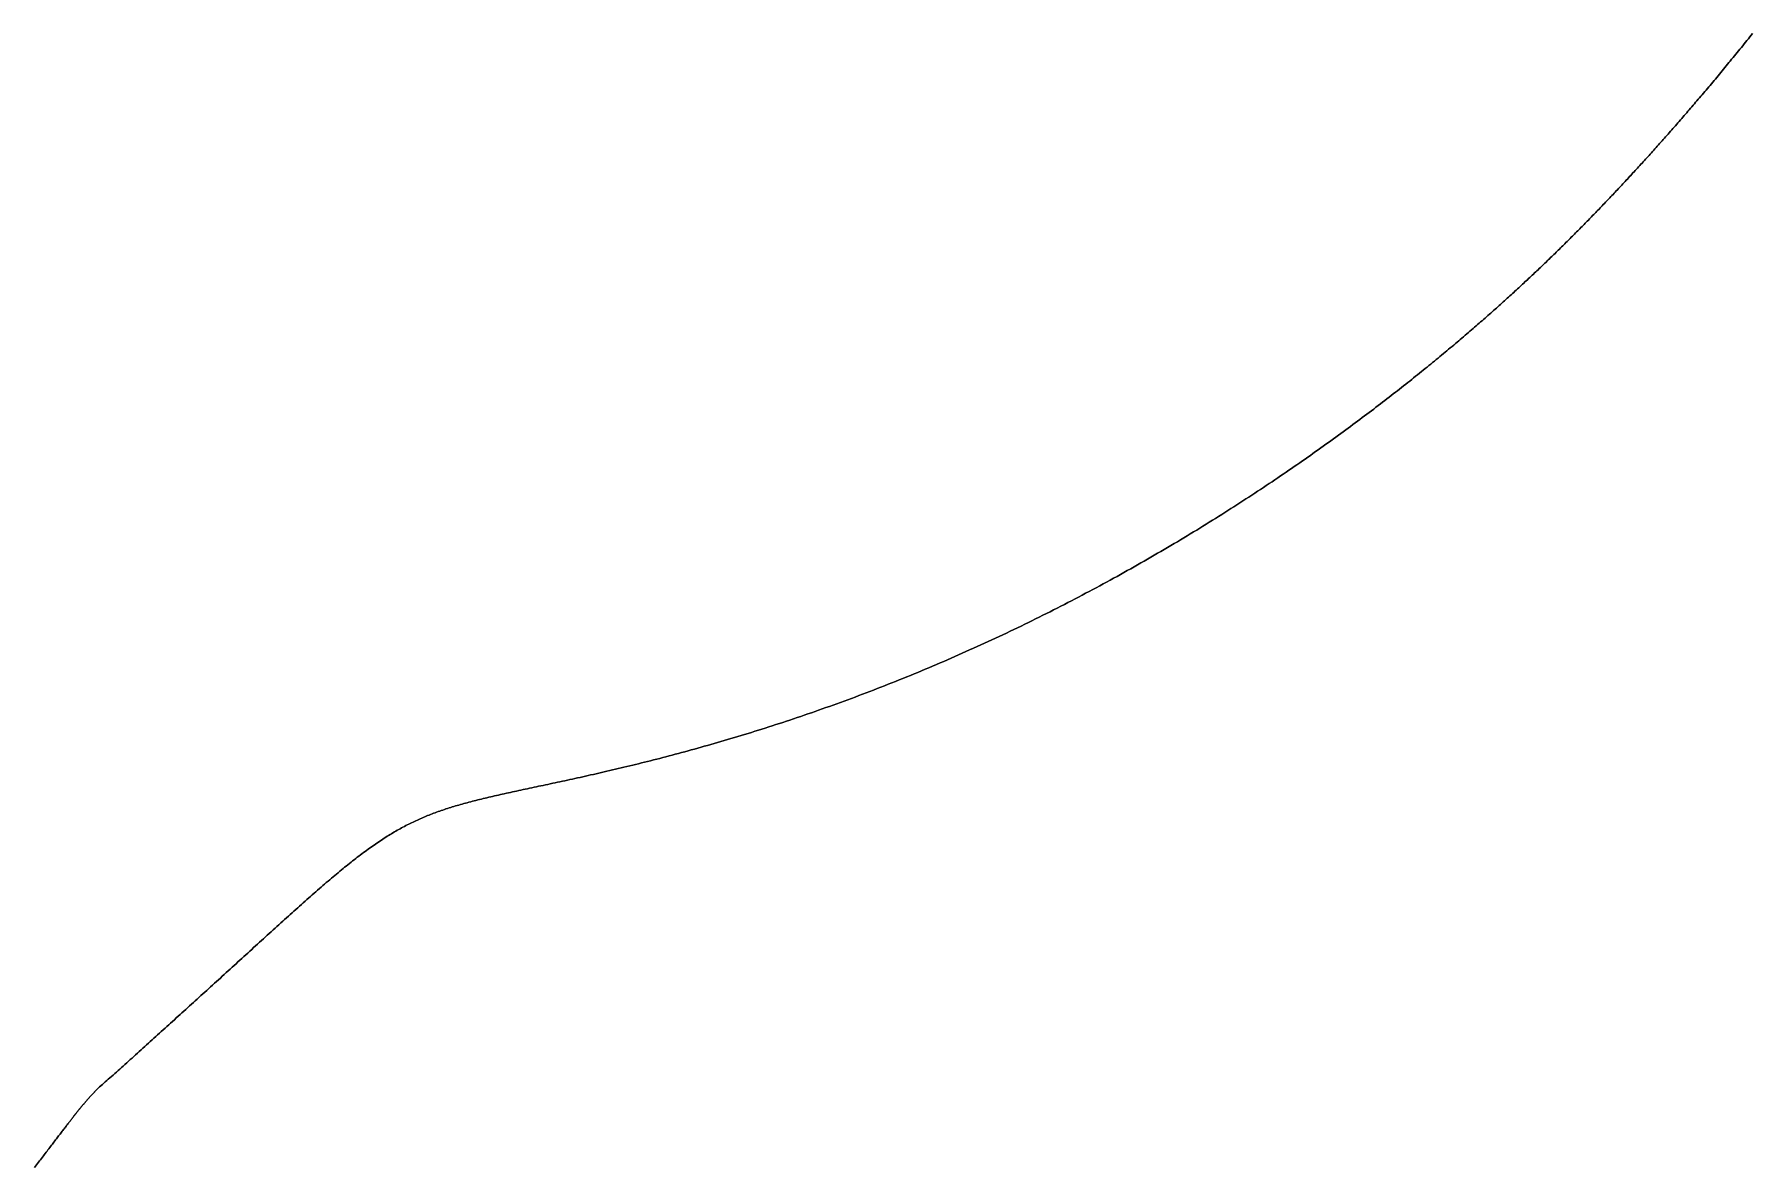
# Model space of a CAD drawing. Header units: inches. Extents: x 130170 to 284068, y 377793 to 804530.
# Drawn here: x 260451.9 to 260543, y 749072.1 to 749132.2 of the extents above; entities that cross this region are included whole.
import ezdxf

# ---------------------------------------------------------------- set-up
doc = ezdxf.new("R2010")
doc.units = ezdxf.units.IN
doc.header["$MEASUREMENT"] = 0
doc.layers.add('muni_il', color=7, linetype='Continuous')

msp = doc.modelspace()

# ---------------------------------------------------------------- linework, layer by layer
at = {"layer": 'muni_il'}
for points in [[(260451.912, 749072.126), (260451.967, 749072.197), (260452.022, 749072.268), (260452.076, 749072.338), (260452.129, 749072.407), (260452.182, 749072.476), (260452.235, 749072.544), (260452.287, 749072.612), (260452.338, 749072.679), (260452.389, 749072.745), (260452.439, 749072.81), (260452.489, 749072.875), (260452.538, 749072.939), (260452.587, 749073.002), (260452.635, 749073.065), (260452.682, 749073.127), (260452.729, 749073.188), (260452.775, 749073.248), (260452.82, 749073.308), (260452.865, 749073.366), (260452.909, 749073.424), (260452.953, 749073.481), (260452.995, 749073.537), (260453.038, 749073.592), (260453.079, 749073.647), (260453.12, 749073.7), (260453.16, 749073.753), (260453.2, 749073.805), (260453.239, 749073.856), (260453.277, 749073.906), (260453.314, 749073.955), (260453.351, 749074.003), (260453.388, 749074.051), (260453.423, 749074.097), (260453.458, 749074.143), (260453.492, 749074.188), (260453.526, 749074.232), (260453.559, 749074.275), (260453.592, 749074.318), (260453.623, 749074.359), (260453.655, 749074.4), (260453.685, 749074.44), (260453.715, 749074.479), (260453.745, 749074.517), (260453.773, 749074.555), (260453.802, 749074.592), (260453.83, 749074.628), (260453.857, 749074.663), (260453.884, 749074.697), (260453.91, 749074.731), (260453.936, 749074.765), (260453.961, 749074.797), (260453.986, 749074.829), (260454.01, 749074.86), (260454.034, 749074.891), (260454.058, 749074.921), (260454.081, 749074.95), (260454.104, 749074.979), (260454.126, 749075.008), (260454.148, 749075.036), (260454.17, 749075.063), (260454.192, 749075.09), (260454.213, 749075.116), (260454.234, 749075.143), (260454.255, 749075.168), (260454.275, 749075.193), (260454.295, 749075.218), (260454.315, 749075.243), (260454.335, 749075.267), (260454.355, 749075.291), (260454.374, 749075.315), (260454.394, 749075.338), (260454.413, 749075.361), (260454.432, 749075.384), (260454.451, 749075.407), (260454.47, 749075.429), (260454.489, 749075.451), (260454.507, 749075.474), (260454.526, 749075.495), (260454.545, 749075.517), (260454.563, 749075.539), (260454.582, 749075.56), (260454.6, 749075.582), (260454.619, 749075.603), (260454.637, 749075.624), (260454.656, 749075.645), (260454.674, 749075.666), (260454.693, 749075.687), (260454.711, 749075.708), (260454.729, 749075.728), (260454.748, 749075.749), (260454.766, 749075.77), (260454.784, 749075.79), (260454.802, 749075.81), (260454.821, 749075.83), (260454.839, 749075.85), (260454.857, 749075.87), (260454.875, 749075.89), (260454.893, 749075.909), (260454.91, 749075.929), (260454.928, 749075.948), (260454.945, 749075.967), (260454.963, 749075.985), (260454.98, 749076.004), (260454.997, 749076.022), (260455.014, 749076.04), (260455.03, 749076.057), (260455.047, 749076.075), (260455.063, 749076.092), (260455.078, 749076.108), (260455.094, 749076.124), (260455.109, 749076.14), (260455.371, 749076.404), (260455.516, 749076.529), (260455.591, 749076.594), (260455.669, 749076.662), (260455.749, 749076.732), (260455.83, 749076.803), (260455.913, 749076.876), (260455.998, 749076.951), (260456.084, 749077.027), (260456.171, 749077.105), (260456.259, 749077.183), (260456.348, 749077.263), (260456.439, 749077.343), (260456.53, 749077.425), (260456.621, 749077.507), (260456.714, 749077.591), (260456.807, 749077.674), (260456.901, 749077.759), (260456.995, 749077.844), (260457.09, 749077.929), (260457.185, 749078.015), (260457.281, 749078.101), (260457.376, 749078.188), (260457.473, 749078.275), (260457.569, 749078.362), (260457.666, 749078.449), (260457.763, 749078.537), (260457.86, 749078.625), (260457.957, 749078.713), (260458.055, 749078.802), (260458.152, 749078.89), (260458.25, 749078.979), (260458.348, 749079.067), (260458.446, 749079.156), (260458.545, 749079.245), (260458.643, 749079.335), (260458.742, 749079.424), (260458.841, 749079.513), (260458.939, 749079.603), (260459.038, 749079.692), (260459.138, 749079.782), (260459.237, 749079.872), (260459.336, 749079.962), (260459.436, 749080.052), (260459.536, 749080.143), (260459.636, 749080.233), (260459.736, 749080.324), (260459.836, 749080.415), (260459.936, 749080.505), (260460.037, 749080.596), (260460.138, 749080.688), (260460.239, 749080.779), (260460.34, 749080.871), (260460.441, 749080.962), (260460.542, 749081.054), (260460.644, 749081.146), (260460.746, 749081.239), (260460.848, 749081.331), (260460.95, 749081.423), (260461.052, 749081.516), (260461.154, 749081.609), (260461.257, 749081.702), (260461.36, 749081.796), (260461.463, 749081.889), (260461.566, 749081.982), (260461.669, 749082.076), (260461.772, 749082.17), (260461.876, 749082.264), (260461.979, 749082.358), (260462.083, 749082.453), (260462.186, 749082.547), (260462.29, 749082.641), (260462.394, 749082.736), (260462.498, 749082.83), (260462.602, 749082.925), (260462.706, 749083.02), (260462.81, 749083.115), (260462.914, 749083.209), (260463.018, 749083.304), (260463.122, 749083.399), (260463.226, 749083.494), (260463.33, 749083.589), (260463.434, 749083.683), (260463.538, 749083.778), (260463.642, 749083.872), (260463.746, 749083.967), (260463.849, 749084.061), (260463.952, 749084.155), (260464.056, 749084.249), (260464.159, 749084.343), (260464.262, 749084.437), (260464.364, 749084.53), (260464.467, 749084.623), (260464.569, 749084.716), (260464.671, 749084.809), (260464.773, 749084.901), (260464.875, 749084.993), (260464.976, 749085.085), (260465.077, 749085.177), (260465.178, 749085.267), (260465.278, 749085.358), (260465.378, 749085.448), (260465.478, 749085.538), (260465.577, 749085.628), (260465.676, 749085.717), (260465.775, 749085.805), (260465.873, 749085.893), (260465.971, 749085.98), (260466.069, 749086.067), (260466.166, 749086.154), (260466.263, 749086.24), (260466.359, 749086.325), (260466.455, 749086.41), (260466.55, 749086.494), (260466.645, 749086.577), (260466.739, 749086.66), (260466.833, 749086.742), (260466.927, 749086.824), (260467.02, 749086.905), (260467.113, 749086.985), (260467.205, 749087.065), (260467.297, 749087.144), (260467.388, 749087.222), (260467.479, 749087.299), (260467.569, 749087.376), (260467.659, 749087.452), (260467.748, 749087.528), (260467.837, 749087.602), (260467.925, 749087.676), (260468.013, 749087.749), (260468.101, 749087.821), (260468.188, 749087.893), (260468.274, 749087.964), (260468.36, 749088.034), (260468.446, 749088.103), (260468.531, 749088.171), (260468.616, 749088.239), (260468.7, 749088.306), (260468.784, 749088.372), (260468.867, 749088.437), (260468.95, 749088.501), (260469.033, 749088.565), (260469.115, 749088.628), (260469.197, 749088.69), (260469.279, 749088.751), (260469.36, 749088.812), (260469.441, 749088.872), (260469.521, 749088.931), (260469.601, 749088.989), (260469.681, 749089.046), (260469.76, 749089.102), (260469.839, 749089.158), (260469.918, 749089.213), (260469.997, 749089.268), (260470.075, 749089.321), (260470.153, 749089.374), (260470.231, 749089.426), (260470.308, 749089.477), (260470.386, 749089.528), (260470.463, 749089.577), (260470.54, 749089.626), (260470.616, 749089.675), (260470.693, 749089.722), (260470.77, 749089.769), (260470.846, 749089.815), (260470.922, 749089.861), (260470.998, 749089.906), (260471.074, 749089.95), (260471.15, 749089.993), (260471.226, 749090.036), (260471.302, 749090.078), (260471.378, 749090.12), (260471.454, 749090.161), (260471.53, 749090.201), (260471.606, 749090.241), (260471.682, 749090.28), (260471.758, 749090.319), (260471.834, 749090.357), (260471.911, 749090.394), (260471.987, 749090.431), (260472.063, 749090.467), (260472.14, 749090.503), (260472.217, 749090.538), (260472.294, 749090.573), (260472.371, 749090.607), (260472.448, 749090.641), (260472.526, 749090.674), (260472.604, 749090.707), (260472.682, 749090.739), (260472.761, 749090.771), (260472.839, 749090.802), (260472.919, 749090.833), (260472.998, 749090.864), (260473.078, 749090.894), (260473.158, 749090.924), (260473.238, 749090.954), (260473.319, 749090.983), (260473.4, 749091.011), (260473.482, 749091.04), (260473.564, 749091.068), (260473.647, 749091.096), (260473.73, 749091.123), (260473.813, 749091.15), (260473.897, 749091.177), (260473.982, 749091.204), (260474.067, 749091.23), (260474.153, 749091.256), (260474.239, 749091.282), (260474.326, 749091.307), (260474.413, 749091.333), (260474.501, 749091.358), (260474.59, 749091.383), (260474.679, 749091.408), (260474.769, 749091.433), (260474.86, 749091.457), (260474.951, 749091.481), (260475.043, 749091.506), (260475.135, 749091.53), (260475.229, 749091.554), (260475.322, 749091.578), (260475.417, 749091.602), (260475.513, 749091.625), (260475.609, 749091.649), (260475.706, 749091.673), (260475.804, 749091.696), (260475.902, 749091.72), (260476.002, 749091.743), (260476.102, 749091.766), (260476.203, 749091.79), (260476.304, 749091.813), (260476.407, 749091.837), (260476.51, 749091.86), (260476.615, 749091.884), (260476.72, 749091.907), (260476.826, 749091.931), (260476.933, 749091.955), (260477.04, 749091.978), (260477.149, 749092.002), (260477.259, 749092.026), (260477.369, 749092.05), (260477.48, 749092.075), (260477.593, 749092.099), (260477.706, 749092.123), (260477.82, 749092.148), (260477.935, 749092.172), (260478.051, 749092.197), (260478.168, 749092.222), (260478.286, 749092.247), (260478.405, 749092.273), (260478.524, 749092.298), (260478.645, 749092.324), (260478.766, 749092.35), (260478.889, 749092.376), (260479.013, 749092.403), (260479.137, 749092.429), (260479.263, 749092.456), (260479.389, 749092.483), (260479.517, 749092.511), (260479.645, 749092.538), (260479.774, 749092.566), (260479.905, 749092.594), (260480.036, 749092.623), (260480.168, 749092.652), (260480.302, 749092.681), (260480.436, 749092.71), (260480.571, 749092.74), (260480.707, 749092.77), (260480.845, 749092.8), (260480.983, 749092.831), (260481.122, 749092.862), (260481.262, 749092.893), (260481.403, 749092.925), (260481.545, 749092.957), (260481.688, 749092.989), (260481.832, 749093.022), (260481.976, 749093.055), (260482.122, 749093.089), (260482.269, 749093.122), (260482.416, 749093.157), (260482.565, 749093.192), (260482.715, 749093.227), (260482.865, 749093.262), (260483.016, 749093.298), (260483.169, 749093.334), (260483.322, 749093.371), (260483.476, 749093.409), (260483.631, 749093.446), (260483.787, 749093.484), (260483.943, 749093.523), (260484.101, 749093.562), (260484.26, 749093.601), (260484.419, 749093.641), (260484.579, 749093.682), (260484.74, 749093.722), (260484.902, 749093.764), (260485.065, 749093.806), (260485.229, 749093.848), (260485.393, 749093.891), (260485.558, 749093.934), (260485.724, 749093.978), (260485.891, 749094.022), (260486.059, 749094.066), (260486.227, 749094.112), (260486.396, 749094.157), (260486.566, 749094.204), (260486.737, 749094.25), (260486.908, 749094.298), (260487.08, 749094.345), (260487.253, 749094.394), (260487.427, 749094.443), (260487.601, 749094.492), (260487.776, 749094.542), (260487.952, 749094.592), (260488.128, 749094.643), (260488.305, 749094.694), (260488.483, 749094.746), (260488.661, 749094.799), (260488.84, 749094.852), (260489.02, 749094.906), (260489.2, 749094.96), (260489.381, 749095.014), (260489.562, 749095.069), (260489.744, 749095.125), (260489.927, 749095.182), (260490.11, 749095.238), (260490.293, 749095.296), (260490.478, 749095.354), (260490.662, 749095.412), (260490.848, 749095.471), (260491.033, 749095.531), (260491.22, 749095.591), (260491.406, 749095.652), (260491.594, 749095.713), (260491.781, 749095.775), (260491.969, 749095.837), (260492.158, 749095.9), (260492.347, 749095.964), (260492.536, 749096.028), (260492.726, 749096.092), (260492.916, 749096.157), (260493.107, 749096.223), (260493.298, 749096.289), (260493.489, 749096.356), (260493.681, 749096.423), (260493.872, 749096.491), (260494.065, 749096.56), (260494.257, 749096.629), (260494.45, 749096.698), (260494.643, 749096.768), (260494.837, 749096.839), (260495.031, 749096.91), (260495.224, 749096.982), (260495.419, 749097.054), (260495.613, 749097.127), (260495.808, 749097.2), (260496.003, 749097.274), (260496.197, 749097.348), (260496.393, 749097.423), (260496.588, 749097.499), (260496.784, 749097.575), (260496.979, 749097.651), (260497.175, 749097.728), (260497.371, 749097.806), (260497.567, 749097.884), (260497.763, 749097.962), (260497.959, 749098.041), (260498.156, 749098.121), (260498.352, 749098.201), (260498.549, 749098.281), (260498.745, 749098.362), (260498.941, 749098.444), (260499.138, 749098.526), (260499.334, 749098.608), (260499.531, 749098.691), (260499.728, 749098.775), (260499.924, 749098.859), (260500.121, 749098.943), (260500.317, 749099.028), (260500.513, 749099.113), (260500.709, 749099.199), (260500.906, 749099.285), (260501.102, 749099.372), (260501.298, 749099.459), (260501.494, 749099.546), (260501.69, 749099.634), (260501.885, 749099.723), (260502.081, 749099.812), (260502.276, 749099.901), (260502.471, 749099.991), (260502.666, 749100.081), (260502.861, 749100.171), (260503.056, 749100.262), (260503.25, 749100.353), (260503.444, 749100.445), (260503.638, 749100.537), (260503.832, 749100.629), (260504.026, 749100.722), (260504.219, 749100.815), (260504.412, 749100.909), (260504.605, 749101.003), (260504.797, 749101.097), (260504.989, 749101.192), (260505.181, 749101.287), (260505.373, 749101.382), (260505.564, 749101.477), (260505.755, 749101.573), (260505.945, 749101.669), (260506.135, 749101.766), (260506.325, 749101.863), (260506.515, 749101.96), (260506.704, 749102.057), (260506.892, 749102.155), (260507.081, 749102.253), (260507.269, 749102.351), (260507.456, 749102.449), (260507.643, 749102.548), (260507.83, 749102.647), (260508.016, 749102.746), (260508.202, 749102.846), (260508.387, 749102.945), (260508.572, 749103.045), (260508.756, 749103.145), (260508.94, 749103.246), (260509.123, 749103.346), (260509.306, 749103.447), (260509.489, 749103.548), (260509.671, 749103.649), (260509.852, 749103.75), (260510.033, 749103.851), (260510.213, 749103.953), (260510.393, 749104.054), (260510.572, 749104.156), (260510.751, 749104.258), (260510.929, 749104.36), (260511.106, 749104.462), (260511.283, 749104.565), (260511.46, 749104.667), (260511.636, 749104.77), (260511.811, 749104.872), (260511.985, 749104.975), (260512.159, 749105.078), (260512.333, 749105.18), (260512.506, 749105.283), (260512.678, 749105.386), (260512.849, 749105.489), (260513.02, 749105.592), (260513.19, 749105.695), (260513.36, 749105.798), (260513.529, 749105.901), (260513.697, 749106.004), (260513.864, 749106.107), (260514.031, 749106.21), (260514.198, 749106.313), (260514.363, 749106.416), (260514.528, 749106.519), (260514.692, 749106.622), (260514.856, 749106.725), (260515.018, 749106.828), (260515.18, 749106.931), (260515.342, 749107.034), (260515.502, 749107.136), (260515.662, 749107.239), (260515.821, 749107.341), (260515.98, 749107.444), (260516.138, 749107.546), (260516.295, 749107.648), (260516.451, 749107.75), (260516.606, 749107.852), (260516.761, 749107.954), (260516.915, 749108.056), (260517.068, 749108.158), (260517.221, 749108.259), (260517.372, 749108.36), (260517.523, 749108.461), (260517.673, 749108.562), (260517.823, 749108.663), (260517.972, 749108.764), (260518.119, 749108.864), (260518.266, 749108.964), (260518.413, 749109.064), (260518.558, 749109.164), (260518.703, 749109.264), (260518.847, 749109.363), (260518.99, 749109.463), (260519.133, 749109.562), (260519.274, 749109.66), (260519.415, 749109.759), (260519.555, 749109.857), (260519.694, 749109.955), (260519.832, 749110.053), (260519.97, 749110.15), (260520.107, 749110.248), (260520.243, 749110.345), (260520.378, 749110.441), (260520.513, 749110.538), (260520.646, 749110.634), (260520.779, 749110.73), (260520.911, 749110.825), (260521.042, 749110.921), (260521.172, 749111.016), (260521.302, 749111.11), (260521.431, 749111.205), (260521.559, 749111.299), (260521.686, 749111.393), (260521.812, 749111.486), (260521.938, 749111.579), (260522.063, 749111.672), (260522.187, 749111.764), (260522.31, 749111.857), (260522.432, 749111.948), (260522.554, 749112.04), (260522.675, 749112.131), (260522.795, 749112.222), (260522.914, 749112.312), (260523.032, 749112.402), (260523.15, 749112.492), (260523.267, 749112.581), (260523.383, 749112.67), (260523.498, 749112.759), (260523.613, 749112.847), (260523.727, 749112.935), (260523.84, 749113.023), (260523.952, 749113.11), (260524.063, 749113.197), (260524.174, 749113.283), (260524.284, 749113.369), (260524.393, 749113.455), (260524.501, 749113.54), (260524.609, 749113.625), (260524.716, 749113.71), (260524.822, 749113.794), (260524.927, 749113.878), (260525.032, 749113.961), (260525.136, 749114.044), (260525.239, 749114.127), (260525.341, 749114.209), (260525.443, 749114.291), (260525.544, 749114.373), (260525.644, 749114.454), (260525.744, 749114.535), (260525.843, 749114.615), (260525.941, 749114.695), (260526.038, 749114.775), (260526.135, 749114.854), (260526.231, 749114.933), (260526.326, 749115.011), (260526.421, 749115.089), (260526.515, 749115.167), (260526.608, 749115.244), (260526.701, 749115.321), (260526.793, 749115.398), (260526.884, 749115.474), (260526.975, 749115.55), (260527.065, 749115.625), (260527.154, 749115.7), (260527.243, 749115.775), (260527.331, 749115.849), (260527.419, 749115.923), (260527.506, 749115.997), (260527.592, 749116.07), (260527.677, 749116.143), (260527.762, 749116.216), (260527.847, 749116.288), (260527.931, 749116.36), (260528.014, 749116.431), (260528.097, 749116.502), (260528.179, 749116.573), (260528.26, 749116.643), (260528.341, 749116.714), (260528.421, 749116.783), (260528.501, 749116.853), (260528.581, 749116.922), (260528.659, 749116.991), (260528.738, 749117.059), (260528.815, 749117.127), (260528.892, 749117.195), (260528.969, 749117.263), (260529.045, 749117.33), (260529.121, 749117.397), (260529.196, 749117.463), (260529.27, 749117.53), (260529.345, 749117.595), (260529.418, 749117.661), (260529.492, 749117.727), (260529.564, 749117.792), (260529.637, 749117.856), (260529.709, 749117.921), (260529.78, 749117.985), (260529.851, 749118.049), (260529.921, 749118.113), (260529.991, 749118.177), (260530.061, 749118.24), (260530.13, 749118.303), (260530.199, 749118.366), (260530.268, 749118.428), (260530.336, 749118.49), (260530.404, 749118.552), (260530.471, 749118.614), (260530.538, 749118.676), (260530.605, 749118.737), (260530.671, 749118.798), (260530.737, 749118.859), (260530.802, 749118.92), (260530.868, 749118.98), (260530.933, 749119.041), (260530.997, 749119.101), (260531.061, 749119.161), (260531.125, 749119.221), (260531.189, 749119.28), (260531.252, 749119.34), (260531.315, 749119.399), (260531.378, 749119.458), (260531.441, 749119.517), (260531.503, 749119.576), (260531.565, 749119.634), (260531.627, 749119.693), (260531.688, 749119.751), (260531.749, 749119.81), (260531.81, 749119.868), (260531.871, 749119.926), (260531.931, 749119.984), (260531.992, 749120.041), (260532.052, 749120.099), (260532.112, 749120.157), (260532.171, 749120.214), (260532.231, 749120.272), (260532.29, 749120.329), (260532.349, 749120.386), (260532.408, 749120.443), (260532.467, 749120.5), (260532.526, 749120.558), (260532.584, 749120.615), (260532.643, 749120.671), (260532.701, 749120.728), (260532.759, 749120.785), (260532.817, 749120.842), (260532.874, 749120.899), (260532.932, 749120.955), (260532.99, 749121.012), (260533.047, 749121.069), (260533.104, 749121.126), (260533.162, 749121.182), (260533.219, 749121.239), (260533.276, 749121.296), (260533.333, 749121.353), (260533.39, 749121.409), (260533.446, 749121.466), (260533.503, 749121.523), (260533.56, 749121.58), (260533.617, 749121.636), (260533.673, 749121.693), (260533.73, 749121.75), (260533.786, 749121.807), (260533.843, 749121.864), (260533.899, 749121.921), (260533.956, 749121.978), (260534.012, 749122.036), (260534.069, 749122.093), (260534.125, 749122.15), (260534.181, 749122.208), (260534.238, 749122.265), (260534.294, 749122.323), (260534.351, 749122.381), (260534.407, 749122.439), (260534.463, 749122.496), (260534.52, 749122.554), (260534.576, 749122.613), (260534.633, 749122.671), (260534.689, 749122.729), (260534.746, 749122.788), (260534.803, 749122.846), (260534.859, 749122.905), (260534.916, 749122.964), (260534.973, 749123.023), (260535.03, 749123.082), (260535.086, 749123.142), (260535.143, 749123.201), (260535.2, 749123.261), (260535.257, 749123.321), (260535.315, 749123.381), (260535.372, 749123.441), (260535.429, 749123.501), (260535.487, 749123.562), (260535.544, 749123.622), (260535.602, 749123.683), (260535.659, 749123.744), (260535.717, 749123.806), (260535.775, 749123.867), (260535.833, 749123.929), (260535.891, 749123.99), (260535.949, 749124.052), (260536.008, 749124.115), (260536.066, 749124.177), (260536.125, 749124.24), (260536.183, 749124.303), (260536.242, 749124.366), (260536.301, 749124.429), (260536.36, 749124.492), (260536.419, 749124.556), (260536.478, 749124.62), (260536.538, 749124.684), (260536.597, 749124.749), (260536.657, 749124.814), (260536.717, 749124.879), (260536.777, 749124.944), (260536.837, 749125.009), (260536.897, 749125.075), (260536.958, 749125.141), (260537.018, 749125.207), (260537.079, 749125.274), (260537.14, 749125.34), (260537.201, 749125.407), (260537.262, 749125.474), (260537.323, 749125.542), (260537.385, 749125.61), (260537.446, 749125.678), (260537.508, 749125.746), (260537.57, 749125.815), (260537.632, 749125.883), (260537.694, 749125.952), (260537.757, 749126.022), (260537.819, 749126.091), (260537.882, 749126.161), (260537.945, 749126.232), (260538.008, 749126.302), (260538.071, 749126.373), (260538.135, 749126.444), (260538.198, 749126.515), (260538.262, 749126.587), (260538.326, 749126.659), (260538.39, 749126.731), (260538.455, 749126.804), (260538.519, 749126.877), (260538.584, 749126.95), (260538.649, 749127.023), (260538.714, 749127.097), (260538.779, 749127.171), (260538.844, 749127.246), (260538.91, 749127.32), (260538.975, 749127.395), (260539.041, 749127.471), (260539.107, 749127.546), (260539.173, 749127.622), (260539.24, 749127.698), (260539.306, 749127.775), (260539.373, 749127.852), (260539.44, 749127.929), (260539.507, 749128.006), (260539.574, 749128.084), (260539.642, 749128.162), (260539.709, 749128.241), (260539.777, 749128.32), (260539.845, 749128.399), (260539.913, 749128.478), (260539.981, 749128.558), (260540.05, 749128.638), (260540.119, 749128.718), (260540.187, 749128.799), (260540.256, 749128.88), (260540.326, 749128.961), (260540.395, 749129.043), (260540.465, 749129.125), (260540.534, 749129.207), (260540.604, 749129.29), (260540.674, 749129.373), (260540.744, 749129.456), (260540.815, 749129.54), (260540.885, 749129.624), (260540.956, 749129.708), (260541.027, 749129.793), (260541.098, 749129.878), (260541.169, 749129.963), (260541.24, 749130.049), (260541.312, 749130.135), (260541.384, 749130.222), (260541.456, 749130.308), (260541.528, 749130.395), (260541.6, 749130.483), (260541.672, 749130.571), (260541.745, 749130.659), (260541.817, 749130.747), (260541.89, 749130.836), (260541.963, 749130.925), (260542.036, 749131.014), (260542.11, 749131.104), (260542.183, 749131.194), (260542.257, 749131.285), (260542.331, 749131.376), (260542.405, 749131.467), (260542.479, 749131.559), (260542.553, 749131.65), (260542.627, 749131.743), (260542.702, 749131.835), (260542.777, 749131.928), (260542.852, 749132.022), (260542.927, 749132.115), (260543.002, 749132.209)], [(260543.002, 749132.209), (260542.927, 749132.115), (260542.852, 749132.022), (260542.777, 749131.928), (260542.702, 749131.835), (260542.627, 749131.743), (260542.553, 749131.65), (260542.479, 749131.559), (260542.405, 749131.467), (260542.331, 749131.376), (260542.257, 749131.285), (260542.183, 749131.194), (260542.11, 749131.104), (260542.036, 749131.014), (260541.963, 749130.925), (260541.89, 749130.836), (260541.817, 749130.747), (260541.745, 749130.659), (260541.672, 749130.571), (260541.6, 749130.483), (260541.528, 749130.395), (260541.456, 749130.308), (260541.384, 749130.222), (260541.312, 749130.135), (260541.24, 749130.049), (260541.169, 749129.963), (260541.098, 749129.878), (260541.027, 749129.793), (260540.956, 749129.708), (260540.885, 749129.624), (260540.815, 749129.54), (260540.744, 749129.456), (260540.674, 749129.373), (260540.604, 749129.29), (260540.534, 749129.207), (260540.465, 749129.125), (260540.395, 749129.043), (260540.326, 749128.961), (260540.256, 749128.88), (260540.187, 749128.799), (260540.119, 749128.718), (260540.05, 749128.638), (260539.981, 749128.558), (260539.913, 749128.478), (260539.845, 749128.399), (260539.777, 749128.32), (260539.709, 749128.241), (260539.642, 749128.162), (260539.574, 749128.084), (260539.507, 749128.006), (260539.44, 749127.929), (260539.373, 749127.852), (260539.306, 749127.775), (260539.24, 749127.698), (260539.173, 749127.622), (260539.107, 749127.546), (260539.041, 749127.471), (260538.975, 749127.395), (260538.91, 749127.32), (260538.844, 749127.246), (260538.779, 749127.171), (260538.714, 749127.097), (260538.649, 749127.023), (260538.584, 749126.95), (260538.519, 749126.877), (260538.455, 749126.804), (260538.39, 749126.731), (260538.326, 749126.659), (260538.262, 749126.587), (260538.198, 749126.515), (260538.135, 749126.444), (260538.071, 749126.373), (260538.008, 749126.302), (260537.945, 749126.232), (260537.882, 749126.161), (260537.819, 749126.091), (260537.757, 749126.022), (260537.694, 749125.952), (260537.632, 749125.883), (260537.57, 749125.815), (260537.508, 749125.746), (260537.446, 749125.678), (260537.385, 749125.61), (260537.323, 749125.542), (260537.262, 749125.474), (260537.201, 749125.407), (260537.14, 749125.34), (260537.079, 749125.274), (260537.018, 749125.207), (260536.958, 749125.141), (260536.897, 749125.075), (260536.837, 749125.009), (260536.777, 749124.944), (260536.717, 749124.879), (260536.657, 749124.814), (260536.597, 749124.749), (260536.538, 749124.684), (260536.478, 749124.62), (260536.419, 749124.556), (260536.36, 749124.492), (260536.301, 749124.429), (260536.242, 749124.366), (260536.183, 749124.303), (260536.125, 749124.24), (260536.066, 749124.177), (260536.008, 749124.115), (260535.949, 749124.052), (260535.891, 749123.99), (260535.833, 749123.929), (260535.775, 749123.867), (260535.717, 749123.806), (260535.659, 749123.744), (260535.602, 749123.683), (260535.544, 749123.622), (260535.487, 749123.562), (260535.429, 749123.501), (260535.372, 749123.441), (260535.315, 749123.381), (260535.257, 749123.321), (260535.2, 749123.261), (260535.143, 749123.201), (260535.086, 749123.142), (260535.03, 749123.082), (260534.973, 749123.023), (260534.916, 749122.964), (260534.859, 749122.905), (260534.803, 749122.846), (260534.746, 749122.788), (260534.689, 749122.729), (260534.633, 749122.671), (260534.576, 749122.613), (260534.52, 749122.554), (260534.463, 749122.496), (260534.407, 749122.439), (260534.351, 749122.381), (260534.294, 749122.323), (260534.238, 749122.265), (260534.181, 749122.208), (260534.125, 749122.15), (260534.069, 749122.093), (260534.012, 749122.036), (260533.956, 749121.978), (260533.899, 749121.921), (260533.843, 749121.864), (260533.786, 749121.807), (260533.73, 749121.75), (260533.673, 749121.693), (260533.617, 749121.636), (260533.56, 749121.58), (260533.503, 749121.523), (260533.446, 749121.466), (260533.39, 749121.409), (260533.333, 749121.353), (260533.276, 749121.296), (260533.219, 749121.239), (260533.162, 749121.182), (260533.104, 749121.126), (260533.047, 749121.069), (260532.99, 749121.012), (260532.932, 749120.955), (260532.874, 749120.899), (260532.817, 749120.842), (260532.759, 749120.785), (260532.701, 749120.728), (260532.643, 749120.671), (260532.584, 749120.615), (260532.526, 749120.558), (260532.467, 749120.5), (260532.408, 749120.443), (260532.349, 749120.386), (260532.29, 749120.329), (260532.231, 749120.272), (260532.171, 749120.214), (260532.112, 749120.157), (260532.052, 749120.099), (260531.992, 749120.041), (260531.931, 749119.984), (260531.871, 749119.926), (260531.81, 749119.868), (260531.749, 749119.81), (260531.688, 749119.751), (260531.627, 749119.693), (260531.565, 749119.634), (260531.503, 749119.576), (260531.441, 749119.517), (260531.378, 749119.458), (260531.315, 749119.399), (260531.252, 749119.34), (260531.189, 749119.28), (260531.125, 749119.221), (260531.061, 749119.161), (260530.997, 749119.101), (260530.933, 749119.041), (260530.868, 749118.98), (260530.802, 749118.92), (260530.737, 749118.859), (260530.671, 749118.798), (260530.605, 749118.737), (260530.538, 749118.676), (260530.471, 749118.614), (260530.404, 749118.552), (260530.336, 749118.49), (260530.268, 749118.428), (260530.199, 749118.366), (260530.13, 749118.303), (260530.061, 749118.24), (260529.991, 749118.177), (260529.921, 749118.113), (260529.851, 749118.049), (260529.78, 749117.985), (260529.709, 749117.921), (260529.637, 749117.856), (260529.564, 749117.792), (260529.492, 749117.727), (260529.418, 749117.661), (260529.345, 749117.595), (260529.27, 749117.53), (260529.196, 749117.463), (260529.121, 749117.397), (260529.045, 749117.33), (260528.969, 749117.263), (260528.892, 749117.195), (260528.815, 749117.127), (260528.738, 749117.059), (260528.659, 749116.991), (260528.581, 749116.922), (260528.501, 749116.853), (260528.421, 749116.783), (260528.341, 749116.714), (260528.26, 749116.643), (260528.179, 749116.573), (260528.097, 749116.502), (260528.014, 749116.431), (260527.931, 749116.36), (260527.847, 749116.288), (260527.762, 749116.216), (260527.677, 749116.143), (260527.592, 749116.07), (260527.506, 749115.997), (260527.419, 749115.923), (260527.331, 749115.849), (260527.243, 749115.775), (260527.154, 749115.7), (260527.065, 749115.625), (260526.975, 749115.55), (260526.884, 749115.474), (260526.793, 749115.398), (260526.701, 749115.321), (260526.608, 749115.244), (260526.515, 749115.167), (260526.421, 749115.089), (260526.326, 749115.011), (260526.231, 749114.933), (260526.135, 749114.854), (260526.038, 749114.775), (260525.941, 749114.695), (260525.843, 749114.615), (260525.744, 749114.535), (260525.644, 749114.454), (260525.544, 749114.373), (260525.443, 749114.291), (260525.341, 749114.209), (260525.239, 749114.127), (260525.136, 749114.044), (260525.032, 749113.961), (260524.927, 749113.878), (260524.822, 749113.794), (260524.716, 749113.71), (260524.609, 749113.625), (260524.501, 749113.54), (260524.393, 749113.455), (260524.284, 749113.369), (260524.174, 749113.283), (260524.063, 749113.197), (260523.952, 749113.11), (260523.84, 749113.023), (260523.727, 749112.935), (260523.613, 749112.847), (260523.498, 749112.759), (260523.383, 749112.67), (260523.267, 749112.581), (260523.15, 749112.492), (260523.032, 749112.402), (260522.914, 749112.312), (260522.795, 749112.222), (260522.675, 749112.131), (260522.554, 749112.04), (260522.432, 749111.948), (260522.31, 749111.857), (260522.187, 749111.764), (260522.063, 749111.672), (260521.938, 749111.579), (260521.812, 749111.486), (260521.686, 749111.393), (260521.559, 749111.299), (260521.431, 749111.205), (260521.302, 749111.11), (260521.172, 749111.016), (260521.042, 749110.921), (260520.911, 749110.825), (260520.779, 749110.73), (260520.646, 749110.634), (260520.513, 749110.538), (260520.378, 749110.441), (260520.243, 749110.345), (260520.107, 749110.248), (260519.97, 749110.15), (260519.832, 749110.053), (260519.694, 749109.955), (260519.555, 749109.857), (260519.415, 749109.759), (260519.274, 749109.66), (260519.133, 749109.562), (260518.99, 749109.463), (260518.847, 749109.363), (260518.703, 749109.264), (260518.558, 749109.164), (260518.413, 749109.064), (260518.266, 749108.964), (260518.119, 749108.864), (260517.972, 749108.764), (260517.823, 749108.663), (260517.673, 749108.562), (260517.523, 749108.461), (260517.372, 749108.36), (260517.221, 749108.259), (260517.068, 749108.158), (260516.915, 749108.056), (260516.761, 749107.954), (260516.606, 749107.852), (260516.451, 749107.75), (260516.295, 749107.648), (260516.138, 749107.546), (260515.98, 749107.444), (260515.821, 749107.341), (260515.662, 749107.239), (260515.502, 749107.136), (260515.342, 749107.034), (260515.18, 749106.931), (260515.018, 749106.828), (260514.856, 749106.725), (260514.692, 749106.622), (260514.528, 749106.519), (260514.363, 749106.416), (260514.198, 749106.313), (260514.031, 749106.21), (260513.864, 749106.107), (260513.697, 749106.004), (260513.529, 749105.901), (260513.36, 749105.798), (260513.19, 749105.695), (260513.02, 749105.592), (260512.849, 749105.489), (260512.678, 749105.386), (260512.506, 749105.283), (260512.333, 749105.18), (260512.159, 749105.078), (260511.985, 749104.975), (260511.811, 749104.872), (260511.636, 749104.77), (260511.46, 749104.667), (260511.283, 749104.565), (260511.106, 749104.462), (260510.929, 749104.36), (260510.751, 749104.258), (260510.572, 749104.156), (260510.393, 749104.054), (260510.213, 749103.953), (260510.033, 749103.851), (260509.852, 749103.75), (260509.671, 749103.649), (260509.489, 749103.548), (260509.306, 749103.447), (260509.123, 749103.346), (260508.94, 749103.246), (260508.756, 749103.145), (260508.572, 749103.045), (260508.387, 749102.945), (260508.202, 749102.846), (260508.016, 749102.746), (260507.83, 749102.647), (260507.643, 749102.548), (260507.456, 749102.449), (260507.269, 749102.351), (260507.081, 749102.253), (260506.892, 749102.155), (260506.704, 749102.057), (260506.515, 749101.96), (260506.325, 749101.863), (260506.135, 749101.766), (260505.945, 749101.669), (260505.755, 749101.573), (260505.564, 749101.477), (260505.373, 749101.382), (260505.181, 749101.287), (260504.989, 749101.192), (260504.797, 749101.097), (260504.605, 749101.003), (260504.412, 749100.909), (260504.219, 749100.815), (260504.026, 749100.722), (260503.832, 749100.629), (260503.638, 749100.537), (260503.444, 749100.445), (260503.25, 749100.353), (260503.056, 749100.262), (260502.861, 749100.171), (260502.666, 749100.081), (260502.471, 749099.991), (260502.276, 749099.901), (260502.081, 749099.812), (260501.885, 749099.723), (260501.69, 749099.634), (260501.494, 749099.546), (260501.298, 749099.459), (260501.102, 749099.372), (260500.906, 749099.285), (260500.709, 749099.199), (260500.513, 749099.113), (260500.317, 749099.028), (260500.121, 749098.943), (260499.924, 749098.859), (260499.728, 749098.775), (260499.531, 749098.691), (260499.334, 749098.608), (260499.138, 749098.526), (260498.941, 749098.444), (260498.745, 749098.362), (260498.549, 749098.281), (260498.352, 749098.201), (260498.156, 749098.121), (260497.959, 749098.041), (260497.763, 749097.962), (260497.567, 749097.884), (260497.371, 749097.806), (260497.175, 749097.728), (260496.979, 749097.651), (260496.784, 749097.575), (260496.588, 749097.499), (260496.393, 749097.423), (260496.197, 749097.348), (260496.003, 749097.274), (260495.808, 749097.2), (260495.613, 749097.127), (260495.419, 749097.054), (260495.224, 749096.982), (260495.031, 749096.91), (260494.837, 749096.839), (260494.643, 749096.768), (260494.45, 749096.698), (260494.257, 749096.629), (260494.065, 749096.56), (260493.872, 749096.491), (260493.681, 749096.423), (260493.489, 749096.356), (260493.298, 749096.289), (260493.107, 749096.223), (260492.916, 749096.157), (260492.726, 749096.092), (260492.536, 749096.028), (260492.347, 749095.964), (260492.158, 749095.9), (260491.969, 749095.837), (260491.781, 749095.775), (260491.594, 749095.713), (260491.406, 749095.652), (260491.22, 749095.591), (260491.033, 749095.531), (260490.848, 749095.471), (260490.662, 749095.412), (260490.478, 749095.354), (260490.293, 749095.296), (260490.11, 749095.238), (260489.927, 749095.182), (260489.744, 749095.125), (260489.562, 749095.069), (260489.381, 749095.014), (260489.2, 749094.96), (260489.02, 749094.906), (260488.84, 749094.852), (260488.661, 749094.799), (260488.483, 749094.746), (260488.305, 749094.694), (260488.128, 749094.643), (260487.952, 749094.592), (260487.776, 749094.542), (260487.601, 749094.492), (260487.427, 749094.443), (260487.253, 749094.394), (260487.08, 749094.345), (260486.908, 749094.298), (260486.737, 749094.25), (260486.566, 749094.204), (260486.396, 749094.157), (260486.227, 749094.112), (260486.059, 749094.066), (260485.891, 749094.022), (260485.724, 749093.978), (260485.558, 749093.934), (260485.393, 749093.891), (260485.229, 749093.848), (260485.065, 749093.806), (260484.902, 749093.764), (260484.74, 749093.722), (260484.579, 749093.682), (260484.419, 749093.641), (260484.26, 749093.601), (260484.101, 749093.562), (260483.943, 749093.523), (260483.787, 749093.484), (260483.631, 749093.446), (260483.476, 749093.409), (260483.322, 749093.371), (260483.169, 749093.334), (260483.016, 749093.298), (260482.865, 749093.262), (260482.715, 749093.227), (260482.565, 749093.192), (260482.416, 749093.157), (260482.269, 749093.122), (260482.122, 749093.089), (260481.976, 749093.055), (260481.832, 749093.022), (260481.688, 749092.989), (260481.545, 749092.957), (260481.403, 749092.925), (260481.262, 749092.893), (260481.122, 749092.862), (260480.983, 749092.831), (260480.845, 749092.8), (260480.707, 749092.77), (260480.571, 749092.74), (260480.436, 749092.71), (260480.302, 749092.681), (260480.168, 749092.652), (260480.036, 749092.623), (260479.905, 749092.594), (260479.774, 749092.566), (260479.645, 749092.538), (260479.517, 749092.511), (260479.389, 749092.483), (260479.263, 749092.456), (260479.137, 749092.429), (260479.013, 749092.403), (260478.889, 749092.376), (260478.766, 749092.35), (260478.645, 749092.324), (260478.524, 749092.298), (260478.405, 749092.273), (260478.286, 749092.247), (260478.168, 749092.222), (260478.051, 749092.197), (260477.935, 749092.172), (260477.82, 749092.148), (260477.706, 749092.123), (260477.593, 749092.099), (260477.48, 749092.075), (260477.369, 749092.05), (260477.259, 749092.026), (260477.149, 749092.002), (260477.04, 749091.978), (260476.933, 749091.955), (260476.826, 749091.931), (260476.72, 749091.907), (260476.615, 749091.884), (260476.51, 749091.86), (260476.407, 749091.837), (260476.304, 749091.813), (260476.203, 749091.79), (260476.102, 749091.766), (260476.002, 749091.743), (260475.902, 749091.72), (260475.804, 749091.696), (260475.706, 749091.673), (260475.609, 749091.649), (260475.513, 749091.625), (260475.417, 749091.602), (260475.322, 749091.578), (260475.229, 749091.554), (260475.135, 749091.53), (260475.043, 749091.506), (260474.951, 749091.481), (260474.86, 749091.457), (260474.769, 749091.433), (260474.679, 749091.408), (260474.59, 749091.383), (260474.501, 749091.358), (260474.413, 749091.333), (260474.326, 749091.307), (260474.239, 749091.282), (260474.153, 749091.256), (260474.067, 749091.23), (260473.982, 749091.204), (260473.897, 749091.177), (260473.813, 749091.15), (260473.73, 749091.123), (260473.647, 749091.096), (260473.564, 749091.068), (260473.482, 749091.04), (260473.4, 749091.011), (260473.319, 749090.983), (260473.238, 749090.954), (260473.158, 749090.924), (260473.078, 749090.894), (260472.998, 749090.864), (260472.919, 749090.833), (260472.839, 749090.802), (260472.761, 749090.771), (260472.682, 749090.739), (260472.604, 749090.707), (260472.526, 749090.674), (260472.448, 749090.641), (260472.371, 749090.607), (260472.294, 749090.573), (260472.217, 749090.538), (260472.14, 749090.503), (260472.063, 749090.467), (260471.987, 749090.431), (260471.911, 749090.394), (260471.834, 749090.357), (260471.758, 749090.319), (260471.682, 749090.28), (260471.606, 749090.241), (260471.53, 749090.201), (260471.454, 749090.161), (260471.378, 749090.12), (260471.302, 749090.078), (260471.226, 749090.036), (260471.15, 749089.993), (260471.074, 749089.95), (260470.998, 749089.906), (260470.922, 749089.861), (260470.846, 749089.815), (260470.77, 749089.769), (260470.693, 749089.722), (260470.616, 749089.675), (260470.54, 749089.626), (260470.463, 749089.577), (260470.386, 749089.528), (260470.308, 749089.477), (260470.231, 749089.426), (260470.153, 749089.374), (260470.075, 749089.321), (260469.997, 749089.268), (260469.918, 749089.213), (260469.839, 749089.158), (260469.76, 749089.102), (260469.681, 749089.046), (260469.601, 749088.989), (260469.521, 749088.931), (260469.441, 749088.872), (260469.36, 749088.812), (260469.279, 749088.751), (260469.197, 749088.69), (260469.115, 749088.628), (260469.033, 749088.565), (260468.95, 749088.501), (260468.867, 749088.437), (260468.784, 749088.372), (260468.7, 749088.306), (260468.616, 749088.239), (260468.531, 749088.171), (260468.446, 749088.103), (260468.36, 749088.034), (260468.274, 749087.964), (260468.188, 749087.893), (260468.101, 749087.821), (260468.013, 749087.749), (260467.925, 749087.676), (260467.837, 749087.602), (260467.748, 749087.528), (260467.659, 749087.452), (260467.569, 749087.376), (260467.479, 749087.299), (260467.388, 749087.222), (260467.297, 749087.144), (260467.205, 749087.065), (260467.113, 749086.985), (260467.02, 749086.905), (260466.927, 749086.824), (260466.833, 749086.742), (260466.739, 749086.66), (260466.645, 749086.577), (260466.55, 749086.494), (260466.455, 749086.41), (260466.359, 749086.325), (260466.263, 749086.24), (260466.166, 749086.154), (260466.069, 749086.067), (260465.971, 749085.98), (260465.873, 749085.893), (260465.775, 749085.805), (260465.676, 749085.717), (260465.577, 749085.628), (260465.478, 749085.538), (260465.378, 749085.448), (260465.278, 749085.358), (260465.178, 749085.267), (260465.077, 749085.177), (260464.976, 749085.085), (260464.875, 749084.993), (260464.773, 749084.901), (260464.671, 749084.809), (260464.569, 749084.716), (260464.467, 749084.623), (260464.364, 749084.53), (260464.262, 749084.437), (260464.159, 749084.343), (260464.056, 749084.249), (260463.952, 749084.155), (260463.849, 749084.061), (260463.746, 749083.967), (260463.642, 749083.872), (260463.538, 749083.778), (260463.434, 749083.683), (260463.33, 749083.589), (260463.226, 749083.494), (260463.122, 749083.399), (260463.018, 749083.304), (260462.914, 749083.209), (260462.81, 749083.115), (260462.706, 749083.02), (260462.602, 749082.925), (260462.498, 749082.83), (260462.394, 749082.736), (260462.29, 749082.641), (260462.186, 749082.547), (260462.083, 749082.453), (260461.979, 749082.358), (260461.876, 749082.264), (260461.772, 749082.17), (260461.669, 749082.076), (260461.566, 749081.982), (260461.463, 749081.889), (260461.36, 749081.796), (260461.257, 749081.702), (260461.154, 749081.609), (260461.052, 749081.516), (260460.95, 749081.423), (260460.848, 749081.331), (260460.746, 749081.239), (260460.644, 749081.146), (260460.542, 749081.054), (260460.441, 749080.962), (260460.34, 749080.871), (260460.239, 749080.779), (260460.138, 749080.688), (260460.037, 749080.596), (260459.936, 749080.505), (260459.836, 749080.415), (260459.736, 749080.324), (260459.636, 749080.233), (260459.536, 749080.143), (260459.436, 749080.052), (260459.336, 749079.962), (260459.237, 749079.872), (260459.138, 749079.782), (260459.038, 749079.692), (260458.939, 749079.603), (260458.841, 749079.513), (260458.742, 749079.424), (260458.643, 749079.335), (260458.545, 749079.245), (260458.446, 749079.156), (260458.348, 749079.067), (260458.25, 749078.979), (260458.152, 749078.89), (260458.055, 749078.802), (260457.957, 749078.713), (260457.86, 749078.625), (260457.763, 749078.537), (260457.666, 749078.449), (260457.569, 749078.362), (260457.473, 749078.275), (260457.376, 749078.188), (260457.281, 749078.101), (260457.185, 749078.015), (260457.09, 749077.929), (260456.995, 749077.844), (260456.901, 749077.759), (260456.807, 749077.674), (260456.714, 749077.591), (260456.621, 749077.507), (260456.53, 749077.425), (260456.439, 749077.343), (260456.348, 749077.263), (260456.259, 749077.183), (260456.171, 749077.105), (260456.084, 749077.027), (260455.998, 749076.951), (260455.913, 749076.876), (260455.83, 749076.803), (260455.749, 749076.732), (260455.669, 749076.662), (260455.591, 749076.594), (260455.516, 749076.529), (260455.371, 749076.404), (260455.109, 749076.14), (260455.094, 749076.124), (260455.078, 749076.108), (260455.063, 749076.092), (260455.047, 749076.075), (260455.03, 749076.057), (260455.014, 749076.04), (260454.997, 749076.022), (260454.98, 749076.004), (260454.963, 749075.985), (260454.945, 749075.967), (260454.928, 749075.948), (260454.91, 749075.929), (260454.893, 749075.909), (260454.875, 749075.89), (260454.857, 749075.87), (260454.839, 749075.85), (260454.821, 749075.83), (260454.802, 749075.81), (260454.784, 749075.79), (260454.766, 749075.77), (260454.748, 749075.749), (260454.729, 749075.728), (260454.711, 749075.708), (260454.693, 749075.687), (260454.674, 749075.666), (260454.656, 749075.645), (260454.637, 749075.624), (260454.619, 749075.603), (260454.6, 749075.582), (260454.582, 749075.56), (260454.563, 749075.539), (260454.545, 749075.517), (260454.526, 749075.495), (260454.507, 749075.474), (260454.489, 749075.451), (260454.47, 749075.429), (260454.451, 749075.407), (260454.432, 749075.384), (260454.413, 749075.361), (260454.394, 749075.338), (260454.374, 749075.315), (260454.355, 749075.291), (260454.335, 749075.267), (260454.315, 749075.243), (260454.295, 749075.218), (260454.275, 749075.193), (260454.255, 749075.168), (260454.234, 749075.143), (260454.213, 749075.116), (260454.192, 749075.09), (260454.17, 749075.063), (260454.148, 749075.036), (260454.126, 749075.008), (260454.104, 749074.979), (260454.081, 749074.95), (260454.058, 749074.921), (260454.034, 749074.891), (260454.01, 749074.86), (260453.986, 749074.829), (260453.961, 749074.797), (260453.936, 749074.765), (260453.91, 749074.731), (260453.884, 749074.697), (260453.857, 749074.663), (260453.83, 749074.628), (260453.802, 749074.592), (260453.773, 749074.555), (260453.745, 749074.517), (260453.715, 749074.479), (260453.685, 749074.44), (260453.655, 749074.4), (260453.623, 749074.359), (260453.592, 749074.318), (260453.559, 749074.275), (260453.526, 749074.232), (260453.492, 749074.188), (260453.458, 749074.143), (260453.423, 749074.097), (260453.388, 749074.051), (260453.351, 749074.003), (260453.314, 749073.955), (260453.277, 749073.906), (260453.239, 749073.856), (260453.2, 749073.805), (260453.16, 749073.753), (260453.12, 749073.7), (260453.079, 749073.647), (260453.038, 749073.592), (260452.995, 749073.537), (260452.953, 749073.481), (260452.909, 749073.424), (260452.865, 749073.366), (260452.82, 749073.308), (260452.775, 749073.248), (260452.729, 749073.188), (260452.682, 749073.127), (260452.635, 749073.065), (260452.587, 749073.002), (260452.538, 749072.939), (260452.489, 749072.875), (260452.439, 749072.81), (260452.389, 749072.745), (260452.338, 749072.679), (260452.287, 749072.612), (260452.235, 749072.544), (260452.182, 749072.476), (260452.129, 749072.407), (260452.076, 749072.338), (260452.022, 749072.268), (260451.967, 749072.197), (260451.912, 749072.126)]]:
    msp.add_lwpolyline(points, dxfattribs=at)

doc.saveas('drawing.dxf')
